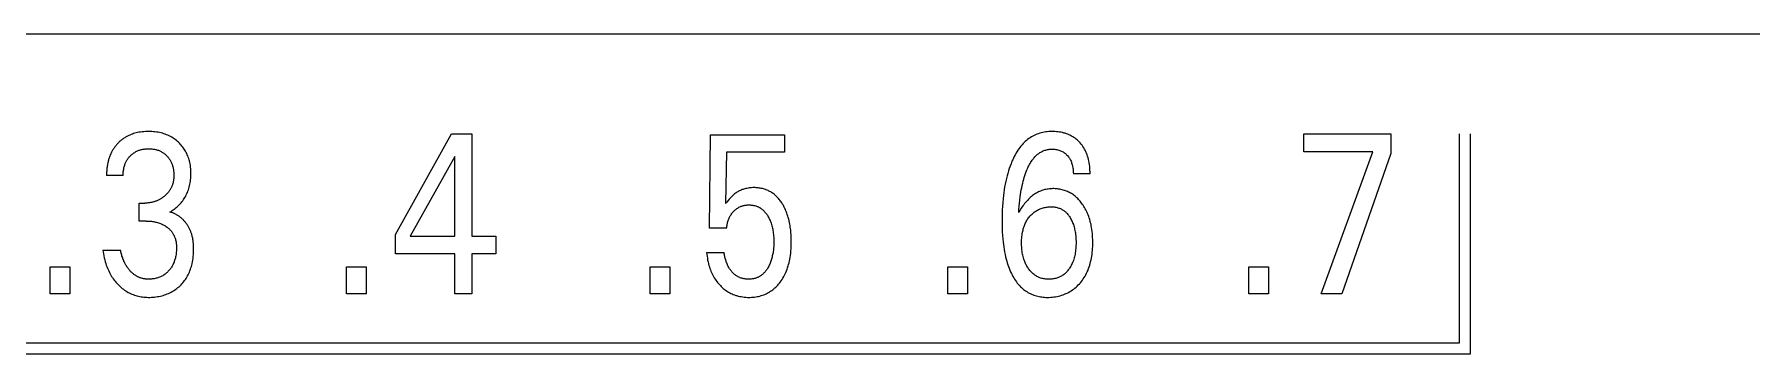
# Model space of a CAD drawing. Header units: millimetres. Extents: x 0 to 420, y 0 to 297.
# Drawn here: x 199.05 to 216.25, y 178.44 to 181.63 of the extents above; entities that cross this region are included whole.
import ezdxf

# ---------------------------------------------------------------- set-up
doc = ezdxf.new("R2010")
doc.units = ezdxf.units.MM
doc.layers.add('eProC - L2', color=41, linetype='Continuous', lineweight=20)

msp = doc.modelspace()

# ---------------------------------------------------------------- linework, layer by layer
at = {"layer": 'eProC - L2', "linetype": 'Continuous'}
for p, q in [((243.524, 181.632), (178.324, 181.632)), ((202.664, 179.629), (203.228, 180.635)), ((203.228, 180.635), (203.43, 180.635)), ((203.43, 180.635), (203.43, 179.61)), ((205.811, 179.691), (205.822, 180.626)), ((205.822, 180.626), (206.563, 180.626)), ((206.563, 180.626), (206.563, 180.452)), ((211.764, 180.456), (211.764, 180.635)), ((211.764, 180.635), (212.634, 180.635)), ((212.634, 180.635), (212.634, 180.439)), ((213.324, 178.545), (213.324, 180.635)), ((213.434, 178.435), (213.434, 180.635)), ((205.982, 180.452), (205.972, 179.937)), ((206.563, 180.452), (205.982, 180.452)), ((212.454, 180.456), (211.764, 180.456)), ((211.937, 179.035), (212.454, 180.456)), ((203.259, 180.408), (202.813, 179.61)), ((203.259, 179.61), (203.259, 180.408)), ((212.634, 180.439), (212.143, 179.035)), ((199.937, 180.219), (199.771, 180.219)), ((209.622, 180.235), (209.455, 180.235)), ((200.098, 179.763), (200.098, 179.943)), ((200.098, 179.943), (200.155, 179.943)), ((200.168, 179.763), (200.098, 179.763)), ((202.664, 179.436), (202.664, 179.629)), ((202.813, 179.61), (203.259, 179.61)), ((203.43, 179.61), (203.672, 179.61)), ((203.672, 179.61), (203.672, 179.436)), ((205.982, 179.691), (205.811, 179.691)), ((199.735, 179.472), (199.91, 179.472)), ((203.259, 179.436), (202.664, 179.436)), ((203.259, 179.035), (203.259, 179.436)), ((203.43, 179.436), (203.43, 179.035)), ((203.672, 179.436), (203.43, 179.436)), ((205.782, 179.447), (205.957, 179.447)), ((199.205, 179.035), (199.205, 179.305)), ((199.205, 179.305), (199.402, 179.305)), ((199.402, 179.305), (199.402, 179.035)), ((202.175, 179.035), (202.175, 179.305)), ((202.175, 179.305), (202.373, 179.305)), ((202.373, 179.305), (202.373, 179.035)), ((205.218, 179.035), (205.218, 179.305)), ((205.218, 179.305), (205.415, 179.305)), ((205.415, 179.305), (205.415, 179.035)), ((208.198, 179.035), (208.198, 179.305)), ((208.198, 179.305), (208.396, 179.305)), ((208.396, 179.305), (208.396, 179.035)), ((211.214, 179.035), (211.214, 179.305)), ((211.214, 179.305), (211.411, 179.305)), ((211.411, 179.305), (211.411, 179.035)), ((199.402, 179.035), (199.205, 179.035)), ((202.373, 179.035), (202.175, 179.035)), ((203.43, 179.035), (203.259, 179.035)), ((205.415, 179.035), (205.218, 179.035)), ((208.396, 179.035), (208.198, 179.035)), ((211.411, 179.035), (211.214, 179.035)), ((212.143, 179.035), (211.937, 179.035)), ((189.385, 178.435), (213.434, 178.435)), ((189.495, 178.545), (213.324, 178.545))]:
    msp.add_line(p, q, dxfattribs=at)
for points in [[(200.406, 179.854), (200.417, 179.86), (200.428, 179.867), (200.439, 179.874), (200.449, 179.882), (200.46, 179.889), (200.47, 179.898), (200.48, 179.906), (200.49, 179.915), (200.499, 179.925), (200.508, 179.934), (200.518, 179.945), (200.526, 179.955), (200.535, 179.966), (200.543, 179.977), (200.55, 179.989), (200.557, 180), (200.564, 180.012), (200.57, 180.025), (200.576, 180.037), (200.582, 180.05), (200.587, 180.063), (200.592, 180.076), (200.596, 180.09), (200.6, 180.103), (200.603, 180.117), (200.606, 180.131), (200.609, 180.146), (200.611, 180.161), (200.613, 180.177), (200.614, 180.192), (200.615, 180.207), (200.616, 180.222), (200.616, 180.237), (200.616, 180.254), (200.615, 180.27), (200.614, 180.286), (200.613, 180.302), (200.611, 180.318), (200.608, 180.334), (200.605, 180.349), (200.601, 180.365), (200.598, 180.377), (200.594, 180.39), (200.59, 180.402), (200.585, 180.414), (200.58, 180.426), (200.575, 180.438), (200.569, 180.45), (200.563, 180.461), (200.557, 180.472), (200.55, 180.483), (200.543, 180.494), (200.535, 180.504), (200.527, 180.514), (200.519, 180.524), (200.51, 180.533), (200.501, 180.542), (200.492, 180.551), (200.483, 180.56), (200.472, 180.569), (200.46, 180.578), (200.449, 180.586), (200.437, 180.594), (200.425, 180.601), (200.412, 180.608), (200.399, 180.615), (200.386, 180.621), (200.373, 180.627), (200.359, 180.632), (200.345, 180.637), (200.331, 180.641), (200.317, 180.645), (200.303, 180.648), (200.287, 180.651), (200.272, 180.654), (200.256, 180.656), (200.241, 180.657), (200.225, 180.658), (200.209, 180.659), (200.193, 180.659), (200.177, 180.659), (200.161, 180.658), (200.144, 180.657), (200.128, 180.656), (200.112, 180.654), (200.096, 180.651), (200.08, 180.648), (200.067, 180.645), (200.055, 180.641), (200.042, 180.638), (200.03, 180.633), (200.018, 180.629), (200.006, 180.624), (199.994, 180.619), (199.982, 180.613), (199.967, 180.605)], [(209.622, 180.235), (209.622, 180.254), (209.621, 180.272), (209.62, 180.291), (209.619, 180.309), (209.616, 180.328), (209.614, 180.346), (209.61, 180.364), (209.607, 180.38), (209.603, 180.396), (209.598, 180.411), (209.593, 180.426), (209.587, 180.442), (209.581, 180.456), (209.574, 180.471), (209.567, 180.484), (209.559, 180.497), (209.551, 180.51), (209.542, 180.522), (209.533, 180.534), (209.523, 180.545), (209.513, 180.556), (209.503, 180.566), (209.493, 180.575), (209.483, 180.583), (209.472, 180.592), (209.461, 180.599), (209.449, 180.607), (209.438, 180.613), (209.425, 180.62), (209.413, 180.626), (209.4, 180.631), (209.387, 180.636), (209.374, 180.641), (209.36, 180.644), (209.347, 180.648), (209.332, 180.651), (209.317, 180.654), (209.302, 180.656), (209.287, 180.657), (209.271, 180.659), (209.256, 180.659), (209.24, 180.659), (209.225, 180.659), (209.21, 180.658), (209.194, 180.657), (209.179, 180.655), (209.163, 180.653), (209.148, 180.65), (209.133, 180.646), (209.118, 180.642), (209.104, 180.637), (209.089, 180.632), (209.075, 180.626), (209.061, 180.62), (209.048, 180.613), (209.035, 180.605), (209.022, 180.597), (209.009, 180.588), (208.997, 180.579), (208.985, 180.569), (208.974, 180.559), (208.963, 180.549), (208.952, 180.538), (208.942, 180.527), (208.93, 180.513), (208.919, 180.499), (208.909, 180.485), (208.899, 180.471), (208.889, 180.456), (208.88, 180.44), (208.871, 180.425), (208.863, 180.409), (208.855, 180.393), (208.848, 180.377), (208.84, 180.361), (208.831, 180.337), (208.822, 180.313), (208.813, 180.289), (208.805, 180.265), (208.798, 180.24), (208.791, 180.215), (208.785, 180.19), (208.779, 180.162), (208.773, 180.133), (208.767, 180.105), (208.763, 180.076), (208.759, 180.047), (208.755, 180.018), (208.752, 179.989), (208.748, 179.95), (208.745, 179.911), (208.743, 179.872), (208.742, 179.833), (208.741, 179.794), (208.741, 179.756), (208.741, 179.715)], [(199.967, 180.605), (199.96, 180.601), (199.953, 180.596), (199.946, 180.592), (199.939, 180.587), (199.932, 180.582), (199.925, 180.577), (199.919, 180.572), (199.912, 180.566), (199.906, 180.561), (199.899, 180.555), (199.893, 180.549), (199.888, 180.544), (199.882, 180.538), (199.876, 180.532), (199.871, 180.526), (199.866, 180.519), (199.86, 180.513), (199.855, 180.507), (199.85, 180.5), (199.846, 180.493), (199.841, 180.487), (199.837, 180.48), (199.832, 180.473), (199.828, 180.466), (199.824, 180.458), (199.82, 180.451), (199.816, 180.443), (199.813, 180.435), (199.809, 180.427), (199.806, 180.419), (199.803, 180.411), (199.8, 180.403), (199.797, 180.395), (199.795, 180.387), (199.792, 180.379), (199.79, 180.371), (199.788, 180.362), (199.786, 180.354), (199.783, 180.344), (199.781, 180.333), (199.78, 180.323), (199.778, 180.313), (199.776, 180.303), (199.775, 180.292), (199.774, 180.282), (199.773, 180.271), (199.773, 180.261), (199.772, 180.251), (199.772, 180.24), (199.772, 180.23), (199.771, 180.219)], [(199.937, 180.219), (199.938, 180.228), (199.938, 180.237), (199.938, 180.246), (199.939, 180.255), (199.94, 180.264), (199.941, 180.273), (199.943, 180.282), (199.944, 180.29), (199.946, 180.299), (199.948, 180.307), (199.95, 180.315), (199.953, 180.322), (199.955, 180.33), (199.958, 180.338), (199.961, 180.345), (199.965, 180.352), (199.968, 180.359), (199.972, 180.366), (199.976, 180.373), (199.98, 180.38), (199.985, 180.386), (199.989, 180.392), (199.994, 180.398), (199.999, 180.404), (200.005, 180.41), (200.01, 180.416), (200.016, 180.421), (200.021, 180.426), (200.027, 180.432), (200.033, 180.436), (200.04, 180.441), (200.046, 180.446), (200.053, 180.45), (200.059, 180.454), (200.066, 180.458), (200.073, 180.461), (200.08, 180.465), (200.087, 180.468), (200.095, 180.471), (200.102, 180.473), (200.11, 180.476), (200.117, 180.478), (200.125, 180.48), (200.133, 180.481), (200.141, 180.483), (200.15, 180.484), (200.158, 180.485), (200.166, 180.486), (200.175, 180.487), (200.183, 180.487), (200.191, 180.487), (200.2, 180.487), (200.209, 180.487), (200.217, 180.486), (200.226, 180.485), (200.234, 180.484), (200.243, 180.483), (200.251, 180.481), (200.26, 180.48), (200.267, 180.478), (200.275, 180.476), (200.283, 180.473), (200.29, 180.471), (200.297, 180.468), (200.305, 180.465), (200.312, 180.461), (200.319, 180.458), (200.326, 180.454), (200.332, 180.45), (200.339, 180.446), (200.345, 180.441), (200.352, 180.436), (200.358, 180.432), (200.364, 180.426), (200.369, 180.421), (200.375, 180.416), (200.38, 180.41), (200.385, 180.404), (200.39, 180.399), (200.395, 180.392), (200.399, 180.386), (200.404, 180.38), (200.408, 180.373), (200.412, 180.367), (200.415, 180.36), (200.419, 180.352), (200.422, 180.345), (200.425, 180.337), (200.428, 180.33), (200.431, 180.322), (200.433, 180.314), (200.435, 180.307), (200.437, 180.299), (200.439, 180.29), (200.441, 180.281), (200.442, 180.272), (200.443, 180.263), (200.444, 180.254), (200.445, 180.244), (200.445, 180.235), (200.445, 180.226), (200.446, 180.217)], [(208.908, 179.847), (208.91, 179.879), (208.913, 179.911), (208.916, 179.942), (208.919, 179.973), (208.923, 180.005), (208.926, 180.028), (208.93, 180.051), (208.934, 180.074), (208.938, 180.096), (208.943, 180.119), (208.948, 180.142), (208.953, 180.161), (208.958, 180.181), (208.964, 180.2), (208.97, 180.22), (208.977, 180.239), (208.984, 180.258), (208.989, 180.27), (208.993, 180.282), (208.999, 180.294), (209.004, 180.305), (209.01, 180.317), (209.016, 180.328), (209.022, 180.34), (209.029, 180.351), (209.036, 180.362), (209.043, 180.372), (209.051, 180.383), (209.057, 180.39), (209.063, 180.397), (209.069, 180.405), (209.076, 180.412), (209.083, 180.418), (209.09, 180.425), (209.097, 180.431), (209.105, 180.437), (209.112, 180.443), (209.12, 180.448), (209.128, 180.453), (209.137, 180.457), (209.145, 180.461), (209.153, 180.465), (209.161, 180.468), (209.17, 180.471), (209.178, 180.474), (209.187, 180.476), (209.196, 180.478), (209.205, 180.479), (209.214, 180.481), (209.223, 180.482), (209.232, 180.482), (209.24, 180.482), (209.251, 180.482), (209.261, 180.482), (209.271, 180.481), (209.281, 180.48), (209.291, 180.478), (209.301, 180.475), (209.31, 180.473), (209.319, 180.47), (209.328, 180.467), (209.336, 180.463), (209.344, 180.459), (209.353, 180.455), (209.36, 180.45), (209.368, 180.445), (209.375, 180.439), (209.382, 180.433), (209.388, 180.427), (209.395, 180.42), (209.4, 180.414), (209.406, 180.407), (209.411, 180.4), (209.415, 180.393), (209.42, 180.386), (209.424, 180.378), (209.428, 180.371), (209.432, 180.362), (209.435, 180.354), (209.438, 180.345), (209.441, 180.336), (209.444, 180.327), (209.446, 180.318), (209.448, 180.309), (209.45, 180.297), (209.452, 180.285), (209.453, 180.272), (209.454, 180.26), (209.454, 180.248), (209.455, 180.235)], [(200.446, 180.217), (200.445, 180.21), (200.445, 180.202), (200.445, 180.195), (200.444, 180.188), (200.443, 180.18), (200.442, 180.173), (200.441, 180.165), (200.44, 180.158), (200.438, 180.151), (200.437, 180.144), (200.435, 180.137), (200.433, 180.13), (200.431, 180.124), (200.429, 180.118), (200.426, 180.112), (200.424, 180.107), (200.421, 180.101), (200.418, 180.095), (200.416, 180.089), (200.412, 180.084), (200.409, 180.078), (200.406, 180.073), (200.402, 180.067), (200.399, 180.062), (200.395, 180.057), (200.391, 180.051), (200.386, 180.046), (200.382, 180.041), (200.378, 180.037), (200.373, 180.032), (200.368, 180.027), (200.363, 180.023), (200.359, 180.018), (200.354, 180.014), (200.348, 180.01), (200.343, 180.005), (200.337, 180.001), (200.332, 179.997), (200.326, 179.993), (200.32, 179.989), (200.314, 179.986), (200.308, 179.982), (200.302, 179.979), (200.296, 179.975), (200.29, 179.972), (200.283, 179.969), (200.276, 179.966), (200.269, 179.963), (200.262, 179.961), (200.255, 179.958), (200.247, 179.956), (200.24, 179.954), (200.233, 179.952), (200.225, 179.95), (200.218, 179.948), (200.21, 179.947), (200.202, 179.946), (200.194, 179.945), (200.187, 179.944), (200.179, 179.943), (200.171, 179.943), (200.163, 179.943), (200.155, 179.943)], [(206.624, 179.672), (206.62, 179.701), (206.618, 179.717), (206.615, 179.733), (206.612, 179.749), (206.608, 179.765), (206.604, 179.781), (206.6, 179.797), (206.595, 179.813), (206.59, 179.828), (206.586, 179.841), (206.581, 179.853), (206.576, 179.865), (206.571, 179.878), (206.566, 179.889), (206.56, 179.901), (206.554, 179.913), (206.547, 179.925), (206.54, 179.936), (206.535, 179.945), (206.529, 179.954), (206.522, 179.963), (206.516, 179.971), (206.509, 179.98), (206.502, 179.988), (206.495, 179.996), (206.488, 180.003), (206.48, 180.011), (206.472, 180.018), (206.464, 180.025), (206.457, 180.032), (206.449, 180.038), (206.441, 180.043), (206.432, 180.049), (206.424, 180.054), (206.415, 180.059), (206.406, 180.063), (206.397, 180.068), (206.388, 180.072), (206.379, 180.076), (206.37, 180.079), (206.36, 180.082), (206.35, 180.085), (206.34, 180.088), (206.329, 180.09), (206.319, 180.092), (206.309, 180.093), (206.298, 180.095), (206.288, 180.096), (206.277, 180.096), (206.267, 180.097), (206.256, 180.097), (206.245, 180.097), (206.233, 180.096), (206.221, 180.095), (206.209, 180.094), (206.197, 180.092), (206.186, 180.09), (206.174, 180.088), (206.165, 180.086), (206.156, 180.083), (206.147, 180.08), (206.137, 180.077), (206.128, 180.073), (206.12, 180.07), (206.111, 180.065), (206.102, 180.061), (206.094, 180.056), (206.086, 180.051), (206.078, 180.046), (206.07, 180.041), (206.062, 180.035), (206.055, 180.029), (206.048, 180.023), (206.04, 180.016), (206.03, 180.006), (206.02, 179.995), (206.008, 179.982), (205.997, 179.968), (205.985, 179.953), (205.972, 179.937)], [(209.649, 179.579), (209.648, 179.599), (209.647, 179.618), (209.646, 179.638), (209.644, 179.658), (209.641, 179.678), (209.638, 179.697), (209.635, 179.713), (209.632, 179.73), (209.628, 179.746), (209.624, 179.762), (209.619, 179.778), (209.615, 179.794), (209.609, 179.809), (209.603, 179.825), (209.598, 179.837), (209.593, 179.85), (209.587, 179.862), (209.581, 179.874), (209.574, 179.886), (209.568, 179.898), (209.56, 179.91), (209.553, 179.921), (209.545, 179.932), (209.538, 179.942), (209.531, 179.951), (209.524, 179.961), (209.516, 179.97), (209.508, 179.978), (209.5, 179.987), (209.491, 179.995), (209.482, 180.003), (209.473, 180.011), (209.464, 180.018), (209.455, 180.025), (209.446, 180.031), (209.436, 180.037), (209.427, 180.043), (209.417, 180.048), (209.407, 180.053), (209.397, 180.058), (209.386, 180.062), (209.376, 180.066), (209.365, 180.07), (209.354, 180.073), (209.343, 180.076), (209.331, 180.079), (209.32, 180.081), (209.308, 180.083), (209.297, 180.084), (209.285, 180.085), (209.273, 180.086), (209.261, 180.087), (209.25, 180.087), (209.238, 180.086), (209.227, 180.086), (209.215, 180.085), (209.204, 180.083), (209.193, 180.082), (209.181, 180.08), (209.17, 180.077), (209.159, 180.074), (209.148, 180.071), (209.138, 180.068), (209.127, 180.063), (209.116, 180.059), (209.106, 180.054), (209.095, 180.049), (209.085, 180.043), (209.075, 180.037), (209.065, 180.031), (209.056, 180.024), (209.047, 180.017), (209.037, 180.01), (209.026, 180.001), (209.016, 179.991), (209.005, 179.981), (208.995, 179.97), (208.985, 179.96), (208.976, 179.949), (208.967, 179.937), (208.958, 179.926), (208.949, 179.914), (208.934, 179.892), (208.92, 179.869), (208.914, 179.859), (208.908, 179.847)], [(200.168, 179.763), (200.179, 179.763), (200.19, 179.763), (200.2, 179.762), (200.211, 179.762), (200.222, 179.76), (200.233, 179.759), (200.244, 179.757), (200.253, 179.755), (200.263, 179.753), (200.273, 179.751), (200.283, 179.748), (200.292, 179.745), (200.302, 179.742), (200.311, 179.738), (200.32, 179.735), (200.329, 179.731), (200.337, 179.726), (200.346, 179.722), (200.354, 179.717), (200.362, 179.712), (200.37, 179.707), (200.377, 179.702), (200.383, 179.697), (200.389, 179.692), (200.395, 179.687), (200.401, 179.682), (200.406, 179.676), (200.412, 179.671), (200.417, 179.665), (200.422, 179.659), (200.427, 179.652), (200.431, 179.646), (200.435, 179.639), (200.439, 179.633), (200.443, 179.626), (200.447, 179.619), (200.45, 179.612), (200.453, 179.605), (200.456, 179.598), (200.458, 179.59), (200.461, 179.583), (200.463, 179.574), (200.465, 179.564), (200.467, 179.555), (200.468, 179.546), (200.47, 179.536), (200.471, 179.527), (200.471, 179.517), (200.472, 179.508), (200.472, 179.498), (200.472, 179.486), (200.471, 179.474), (200.471, 179.463), (200.47, 179.451), (200.469, 179.439), (200.467, 179.428), (200.465, 179.416), (200.463, 179.404), (200.461, 179.395), (200.458, 179.386), (200.456, 179.377), (200.453, 179.368), (200.45, 179.359), (200.447, 179.351), (200.443, 179.342), (200.44, 179.334), (200.436, 179.325), (200.431, 179.318), (200.427, 179.31), (200.423, 179.302), (200.418, 179.295), (200.413, 179.288), (200.407, 179.281), (200.402, 179.274), (200.396, 179.268), (200.39, 179.261), (200.384, 179.255), (200.377, 179.249), (200.371, 179.243), (200.364, 179.237), (200.357, 179.231), (200.349, 179.226), (200.342, 179.221), (200.334, 179.216), (200.326, 179.212), (200.318, 179.208), (200.31, 179.204), (200.302, 179.201), (200.293, 179.197), (200.285, 179.195), (200.276, 179.192), (200.268, 179.19), (200.258, 179.187), (200.249, 179.185), (200.239, 179.184), (200.229, 179.183), (200.22, 179.182), (200.21, 179.181), (200.2, 179.181), (200.191, 179.181)], [(200.638, 179.569), (200.636, 179.577), (200.635, 179.584), (200.634, 179.592), (200.632, 179.6), (200.63, 179.607), (200.628, 179.615), (200.626, 179.623), (200.624, 179.63), (200.622, 179.638), (200.619, 179.645), (200.617, 179.653), (200.614, 179.659), (200.612, 179.666), (200.609, 179.672), (200.606, 179.679), (200.603, 179.685), (200.6, 179.691), (200.597, 179.697), (200.593, 179.704), (200.59, 179.71), (200.586, 179.716), (200.582, 179.722), (200.578, 179.728), (200.574, 179.733), (200.57, 179.739), (200.566, 179.745), (200.561, 179.75), (200.557, 179.756), (200.552, 179.761), (200.547, 179.766), (200.543, 179.772), (200.538, 179.777), (200.533, 179.781), (200.528, 179.786), (200.523, 179.79), (200.518, 179.795), (200.512, 179.799), (200.507, 179.803), (200.502, 179.807), (200.496, 179.811), (200.491, 179.815), (200.485, 179.819), (200.479, 179.822), (200.473, 179.826), (200.468, 179.829), (200.462, 179.832), (200.456, 179.835), (200.45, 179.838), (200.443, 179.841), (200.437, 179.844), (200.431, 179.846), (200.425, 179.848), (200.418, 179.85), (200.412, 179.852), (200.406, 179.854)], [(205.982, 179.691), (205.983, 179.701), (205.984, 179.71), (205.986, 179.72), (205.988, 179.73), (205.99, 179.739), (205.992, 179.749), (205.995, 179.758), (205.997, 179.767), (206, 179.775), (206.003, 179.784), (206.007, 179.792), (206.011, 179.8), (206.015, 179.808), (206.019, 179.816), (206.024, 179.823), (206.028, 179.83), (206.033, 179.837), (206.039, 179.844), (206.044, 179.851), (206.05, 179.857), (206.056, 179.863), (206.062, 179.869), (206.067, 179.874), (206.074, 179.879), (206.08, 179.884), (206.086, 179.889), (206.093, 179.893), (206.1, 179.897), (206.106, 179.901), (206.113, 179.905), (206.12, 179.908), (206.127, 179.911), (206.135, 179.913), (206.142, 179.916), (206.149, 179.918), (206.157, 179.92), (206.165, 179.921), (206.173, 179.922), (206.181, 179.923), (206.189, 179.924), (206.197, 179.924), (206.206, 179.925), (206.213, 179.924), (206.221, 179.924), (206.229, 179.923), (206.236, 179.923), (206.244, 179.922), (206.251, 179.92), (206.259, 179.919), (206.266, 179.917), (206.274, 179.915), (206.281, 179.912), (206.288, 179.91), (206.295, 179.907), (206.301, 179.904), (206.308, 179.9), (206.314, 179.897), (206.32, 179.893), (206.326, 179.889), (206.332, 179.884), (206.338, 179.88), (206.344, 179.875), (206.35, 179.869), (206.357, 179.863), (206.363, 179.856), (206.369, 179.85), (206.374, 179.843), (206.38, 179.836), (206.385, 179.828), (206.39, 179.821), (206.394, 179.813), (206.399, 179.805), (206.404, 179.796), (206.409, 179.787), (206.413, 179.778), (206.417, 179.769), (206.421, 179.759), (206.425, 179.75), (206.428, 179.74), (206.432, 179.728), (206.435, 179.716), (206.439, 179.704), (206.442, 179.692), (206.444, 179.68), (206.446, 179.667), (206.448, 179.655), (206.45, 179.641), (206.452, 179.627), (206.453, 179.612), (206.454, 179.598), (206.455, 179.584), (206.455, 179.57), (206.455, 179.556), (206.455, 179.54), (206.454, 179.524), (206.454, 179.508), (206.452, 179.492), (206.451, 179.476)], [(209.404, 179.273), (209.398, 179.266), (209.392, 179.259), (209.386, 179.252), (209.379, 179.245), (209.372, 179.239), (209.365, 179.232), (209.357, 179.226), (209.35, 179.222), (209.343, 179.217), (209.336, 179.212), (209.328, 179.208), (209.321, 179.205), (209.313, 179.201), (209.305, 179.198), (209.297, 179.195), (209.289, 179.192), (209.28, 179.189), (209.27, 179.187), (209.26, 179.185), (209.25, 179.183), (209.239, 179.182), (209.229, 179.181), (209.219, 179.181), (209.209, 179.181), (209.199, 179.181), (209.188, 179.181), (209.178, 179.182), (209.168, 179.183), (209.158, 179.185), (209.148, 179.187), (209.139, 179.189), (209.129, 179.192), (209.121, 179.195), (209.113, 179.198), (209.105, 179.201), (209.098, 179.205), (209.09, 179.209), (209.083, 179.213), (209.075, 179.217), (209.068, 179.222), (209.062, 179.227), (209.054, 179.233), (209.046, 179.24), (209.039, 179.247), (209.032, 179.254), (209.025, 179.261), (209.019, 179.269), (209.012, 179.277), (209.006, 179.285), (209.001, 179.294), (208.995, 179.302), (208.99, 179.311), (208.985, 179.32), (208.98, 179.329), (208.976, 179.339), (208.972, 179.348), (208.968, 179.358), (208.963, 179.37), (208.959, 179.382), (208.955, 179.395), (208.952, 179.407), (208.949, 179.42), (208.947, 179.432), (208.944, 179.445), (208.942, 179.46), (208.94, 179.474), (208.939, 179.489), (208.938, 179.503), (208.937, 179.518), (208.937, 179.532), (208.937, 179.547), (208.937, 179.562), (208.937, 179.577), (208.938, 179.592), (208.939, 179.607), (208.941, 179.621), (208.943, 179.636), (208.946, 179.651), (208.948, 179.662), (208.951, 179.673), (208.954, 179.685), (208.957, 179.696), (208.961, 179.707), (208.965, 179.718), (208.969, 179.728), (208.974, 179.739), (208.978, 179.749), (208.983, 179.758), (208.989, 179.767), (208.994, 179.777), (209, 179.786), (209.007, 179.794), (209.013, 179.803), (209.02, 179.811)], [(209.02, 179.811), (209.027, 179.819), (209.034, 179.826), (209.041, 179.833), (209.048, 179.839), (209.056, 179.846), (209.064, 179.852), (209.072, 179.858), (209.08, 179.863), (209.088, 179.868), (209.097, 179.873), (209.106, 179.878), (209.115, 179.882), (209.124, 179.886), (209.133, 179.889), (209.142, 179.892), (209.152, 179.895), (209.162, 179.897), (209.173, 179.9), (209.183, 179.901), (209.194, 179.903), (209.204, 179.904), (209.215, 179.905), (209.225, 179.905), (209.236, 179.905), (209.245, 179.905), (209.255, 179.904), (209.264, 179.904), (209.274, 179.902), (209.283, 179.901), (209.292, 179.899), (209.301, 179.896), (209.31, 179.893), (209.318, 179.891), (209.325, 179.888), (209.332, 179.884), (209.339, 179.88), (209.346, 179.876), (209.353, 179.872), (209.36, 179.868), (209.366, 179.863), (209.372, 179.858), (209.379, 179.851), (209.386, 179.845), (209.393, 179.838), (209.399, 179.83), (209.405, 179.823), (209.411, 179.815), (209.417, 179.807), (209.422, 179.799), (209.428, 179.789), (209.433, 179.779), (209.438, 179.769), (209.443, 179.759), (209.447, 179.749), (209.451, 179.738), (209.455, 179.728), (209.459, 179.716), (209.463, 179.704), (209.466, 179.692), (209.468, 179.68), (209.471, 179.668), (209.473, 179.656), (209.475, 179.644), (209.477, 179.628), (209.479, 179.612), (209.48, 179.596), (209.481, 179.579), (209.482, 179.563), (209.482, 179.547), (209.482, 179.532), (209.481, 179.517), (209.48, 179.503), (209.479, 179.488), (209.478, 179.473), (209.476, 179.459), (209.474, 179.444), (209.472, 179.431), (209.469, 179.419), (209.466, 179.406), (209.463, 179.393), (209.459, 179.381), (209.455, 179.369), (209.451, 179.356), (209.447, 179.347), (209.443, 179.337), (209.438, 179.328), (209.434, 179.319), (209.429, 179.31), (209.423, 179.301), (209.418, 179.292), (209.412, 179.284), (209.404, 179.273)], [(205.782, 179.447), (205.784, 179.428), (205.786, 179.41), (205.789, 179.391), (205.792, 179.372), (205.796, 179.354), (205.8, 179.335), (205.805, 179.317), (205.81, 179.303), (205.814, 179.289), (205.82, 179.274), (205.825, 179.261), (205.831, 179.247), (205.837, 179.233), (205.844, 179.22), (205.851, 179.207), (205.859, 179.194), (205.866, 179.182), (205.874, 179.171), (205.883, 179.159), (205.891, 179.148), (205.9, 179.137), (205.91, 179.126), (205.92, 179.116), (205.929, 179.107), (205.939, 179.098), (205.949, 179.089), (205.959, 179.081), (205.969, 179.073), (205.98, 179.065), (205.991, 179.058), (206.002, 179.051), (206.014, 179.045), (206.025, 179.039), (206.037, 179.033), (206.049, 179.028), (206.061, 179.024), (206.073, 179.019), (206.085, 179.016), (206.098, 179.012), (206.113, 179.009), (206.128, 179.006), (206.143, 179.003), (206.159, 179.001), (206.174, 179), (206.19, 178.999), (206.206, 178.999), (206.219, 178.999), (206.233, 179), (206.247, 179.001), (206.261, 179.002), (206.275, 179.004), (206.289, 179.006), (206.302, 179.009), (206.316, 179.012), (206.329, 179.016), (206.341, 179.02), (206.354, 179.025), (206.366, 179.029), (206.378, 179.035), (206.389, 179.04), (206.401, 179.046), (206.412, 179.053), (206.423, 179.06), (206.434, 179.067), (206.445, 179.075), (206.455, 179.084), (206.465, 179.093), (206.475, 179.102), (206.485, 179.111), (206.494, 179.121), (206.503, 179.131), (206.511, 179.142), (206.519, 179.152), (206.529, 179.165), (206.538, 179.178), (206.546, 179.192), (206.554, 179.206), (206.561, 179.22), (206.568, 179.234), (206.575, 179.249), (206.581, 179.263), (206.587, 179.28), (206.593, 179.296), (206.598, 179.313), (206.603, 179.329), (206.607, 179.346), (206.611, 179.363), (206.615, 179.38), (206.618, 179.397), (206.621, 179.419), (206.624, 179.442), (206.626, 179.464), (206.628, 179.486), (206.629, 179.509), (206.63, 179.531), (206.63, 179.554), (206.63, 179.577), (206.629, 179.601), (206.628, 179.625), (206.626, 179.648), (206.624, 179.672)], [(208.741, 179.715), (208.742, 179.683), (208.743, 179.65), (208.745, 179.618), (208.748, 179.586), (208.751, 179.553), (208.754, 179.528), (208.758, 179.504), (208.761, 179.479), (208.766, 179.454), (208.771, 179.429), (208.776, 179.405), (208.783, 179.381), (208.788, 179.362), (208.793, 179.344), (208.799, 179.326), (208.805, 179.308), (208.812, 179.29), (208.819, 179.272), (208.827, 179.255), (208.835, 179.237), (208.842, 179.223), (208.85, 179.209), (208.858, 179.195), (208.866, 179.181), (208.875, 179.167), (208.885, 179.154), (208.894, 179.141), (208.905, 179.129), (208.915, 179.117), (208.927, 179.105), (208.936, 179.096), (208.946, 179.087), (208.956, 179.079), (208.967, 179.071), (208.977, 179.063), (208.988, 179.056), (208.999, 179.049), (209.011, 179.042), (209.023, 179.036), (209.035, 179.031), (209.047, 179.026), (209.06, 179.021), (209.073, 179.017), (209.086, 179.013), (209.099, 179.01), (209.113, 179.007), (209.126, 179.005), (209.14, 179.003), (209.154, 179.001), (209.167, 179), (209.181, 178.999), (209.195, 178.999), (209.211, 178.999), (209.228, 179), (209.244, 179.001), (209.26, 179.003), (209.276, 179.005), (209.292, 179.008), (209.308, 179.011), (209.324, 179.015), (209.338, 179.02), (209.353, 179.025), (209.367, 179.03), (209.381, 179.036), (209.394, 179.042), (209.408, 179.049), (209.421, 179.056), (209.434, 179.064), (209.447, 179.073), (209.459, 179.082), (209.471, 179.091), (209.483, 179.101), (209.494, 179.112), (209.505, 179.123), (209.516, 179.134), (209.526, 179.145), (209.536, 179.158), (209.546, 179.171), (209.555, 179.184), (209.564, 179.198), (209.572, 179.212), (209.58, 179.226), (209.588, 179.241), (209.595, 179.255), (209.602, 179.272), (209.608, 179.288), (209.614, 179.305), (209.619, 179.321), (209.624, 179.338), (209.628, 179.355), (209.632, 179.373), (209.636, 179.39), (209.639, 179.41), (209.642, 179.429), (209.645, 179.449), (209.646, 179.469), (209.648, 179.489), (209.649, 179.509), (209.649, 179.529), (209.65, 179.549), (209.649, 179.579)], [(199.735, 179.472), (199.738, 179.452), (199.741, 179.433), (199.745, 179.414), (199.749, 179.394), (199.753, 179.375), (199.758, 179.356), (199.764, 179.337), (199.769, 179.322), (199.774, 179.307), (199.78, 179.292), (199.786, 179.278), (199.793, 179.264), (199.8, 179.249), (199.807, 179.236), (199.815, 179.222), (199.822, 179.209), (199.83, 179.196), (199.839, 179.184), (199.848, 179.172), (199.857, 179.16), (199.867, 179.149), (199.876, 179.138), (199.887, 179.127), (199.897, 179.117), (199.907, 179.107), (199.918, 179.098), (199.929, 179.088), (199.94, 179.08), (199.952, 179.071), (199.963, 179.063), (199.975, 179.056), (199.987, 179.049), (199.999, 179.043), (200.012, 179.037), (200.024, 179.031), (200.037, 179.026), (200.05, 179.021), (200.063, 179.017), (200.076, 179.013), (200.09, 179.01), (200.104, 179.007), (200.118, 179.005), (200.132, 179.003), (200.146, 179.001), (200.16, 179), (200.175, 179), (200.189, 178.999), (200.204, 178.999), (200.22, 179), (200.235, 179.001), (200.25, 179.002), (200.266, 179.004), (200.281, 179.006), (200.296, 179.009), (200.311, 179.012), (200.325, 179.015), (200.339, 179.019), (200.352, 179.023), (200.366, 179.028), (200.379, 179.033), (200.392, 179.038), (200.405, 179.044), (200.417, 179.051), (200.43, 179.057), (200.441, 179.064), (200.453, 179.072), (200.465, 179.08), (200.476, 179.088), (200.486, 179.096), (200.497, 179.105), (200.507, 179.115), (200.517, 179.125), (200.527, 179.135), (200.536, 179.145), (200.545, 179.156), (200.553, 179.167), (200.561, 179.178), (200.569, 179.189), (200.576, 179.201), (200.583, 179.213), (200.59, 179.226), (200.596, 179.239), (200.602, 179.252), (200.607, 179.266), (200.612, 179.28), (200.617, 179.293), (200.621, 179.307), (200.625, 179.321), (200.628, 179.336), (200.632, 179.354), (200.635, 179.372), (200.638, 179.39), (200.64, 179.408), (200.641, 179.427), (200.642, 179.445), (200.643, 179.464), (200.643, 179.482), (200.643, 179.5), (200.642, 179.517), (200.641, 179.534), (200.64, 179.552), (200.638, 179.569)], [(200.191, 179.181), (200.184, 179.181), (200.177, 179.181), (200.17, 179.182), (200.163, 179.182), (200.157, 179.183), (200.15, 179.184), (200.143, 179.185), (200.136, 179.186), (200.13, 179.188), (200.123, 179.19), (200.117, 179.191), (200.112, 179.193), (200.106, 179.195), (200.1, 179.198), (200.095, 179.2), (200.089, 179.202), (200.084, 179.205), (200.078, 179.208), (200.073, 179.211), (200.068, 179.214), (200.063, 179.217), (200.057, 179.221), (200.051, 179.225), (200.045, 179.229), (200.04, 179.233), (200.035, 179.238), (200.029, 179.243), (200.024, 179.247), (200.019, 179.252), (200.014, 179.257), (200.009, 179.262), (200.004, 179.268), (199.999, 179.274), (199.994, 179.28), (199.989, 179.287), (199.984, 179.293), (199.979, 179.3), (199.975, 179.306), (199.97, 179.313), (199.966, 179.32), (199.962, 179.327), (199.958, 179.335), (199.954, 179.342), (199.95, 179.35), (199.946, 179.358), (199.943, 179.366), (199.94, 179.374), (199.936, 179.382), (199.933, 179.39), (199.93, 179.4), (199.926, 179.41), (199.923, 179.42), (199.92, 179.431), (199.918, 179.441), (199.915, 179.451), (199.913, 179.462), (199.91, 179.472)], [(206.451, 179.476), (206.448, 179.456), (206.447, 179.445), (206.445, 179.434), (206.443, 179.423), (206.44, 179.413), (206.438, 179.402), (206.435, 179.391), (206.432, 179.38), (206.428, 179.37), (206.425, 179.36), (206.422, 179.35), (206.418, 179.341), (206.414, 179.331), (206.409, 179.322), (206.405, 179.313), (206.4, 179.304), (206.395, 179.295), (206.391, 179.288), (206.387, 179.281), (206.382, 179.274), (206.377, 179.268), (206.372, 179.261), (206.367, 179.255), (206.362, 179.249), (206.356, 179.243), (206.351, 179.237), (206.345, 179.232), (206.34, 179.227), (206.334, 179.223), (206.329, 179.219), (206.323, 179.215), (206.318, 179.211), (206.312, 179.208), (206.306, 179.204), (206.3, 179.201), (206.294, 179.198), (206.288, 179.196), (206.281, 179.193), (206.274, 179.191), (206.267, 179.189), (206.259, 179.187), (206.252, 179.185), (206.244, 179.184), (206.237, 179.183), (206.229, 179.182), (206.221, 179.181), (206.213, 179.181), (206.206, 179.181), (206.198, 179.181), (206.191, 179.181), (206.184, 179.181), (206.176, 179.182), (206.169, 179.183), (206.162, 179.184), (206.154, 179.185), (206.147, 179.187), (206.14, 179.188), (206.133, 179.19), (206.126, 179.192), (206.119, 179.195), (206.113, 179.197), (206.106, 179.2), (206.099, 179.203), (206.093, 179.207), (206.087, 179.21), (206.08, 179.214), (206.074, 179.219), (206.068, 179.223), (206.062, 179.228), (206.056, 179.233), (206.051, 179.238), (206.045, 179.243), (206.04, 179.249), (206.035, 179.255), (206.03, 179.261), (206.025, 179.267), (206.021, 179.273), (206.016, 179.279), (206.012, 179.286), (206.008, 179.292), (206.004, 179.299), (205.999, 179.308), (205.995, 179.316), (205.99, 179.325), (205.986, 179.334), (205.983, 179.343), (205.979, 179.352), (205.976, 179.362), (205.973, 179.371), (205.97, 179.38), (205.967, 179.39), (205.965, 179.399), (205.963, 179.409), (205.961, 179.418), (205.96, 179.428), (205.958, 179.437), (205.957, 179.447)]]:
    msp.add_lwpolyline(points, dxfattribs=at)

doc.saveas('drawing.dxf')
